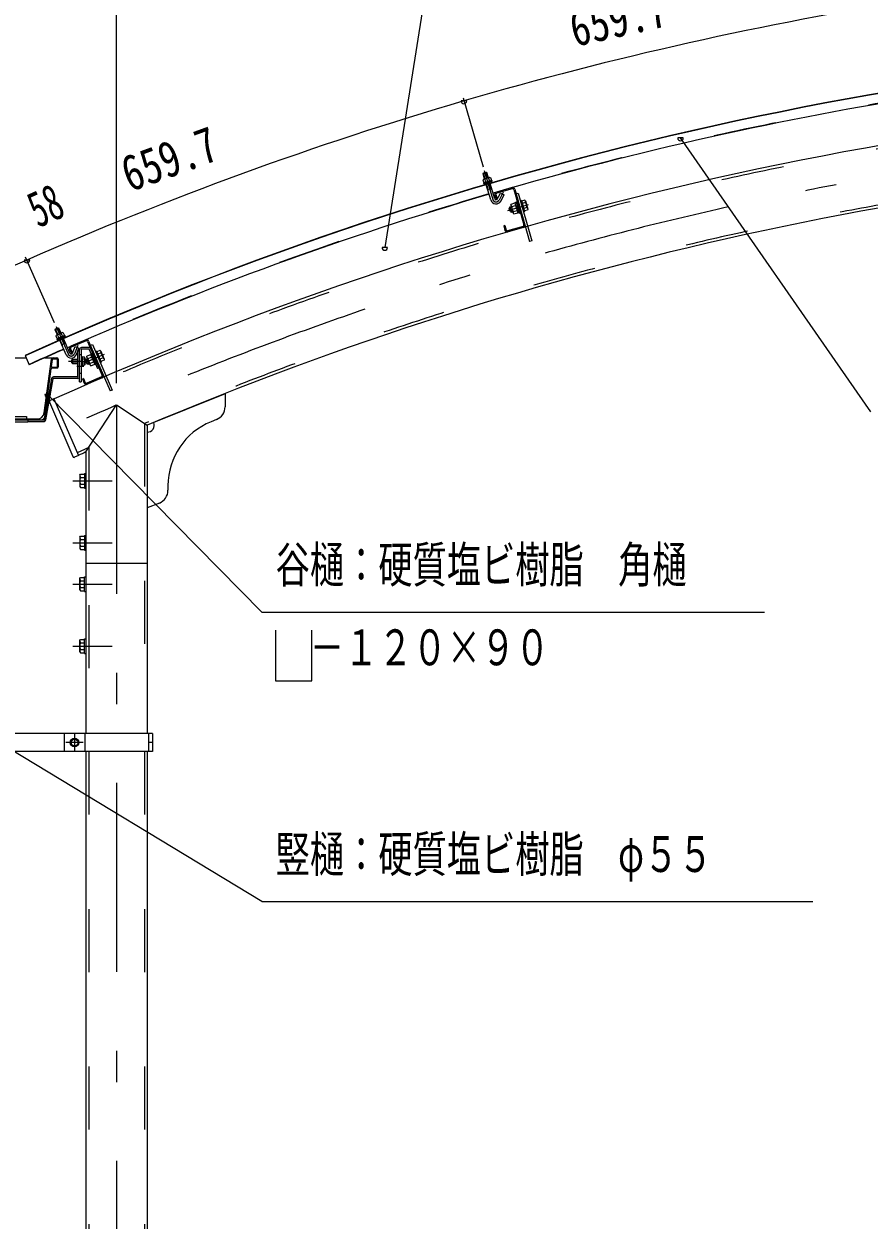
# Model space of a CAD drawing. Units: millimetres, scale not verified. Extents: x -31545 to 31552, y -14700 to 14700.
# Drawn here: x 21484 to 25779, y 5408 to 11483 of the extents above; entities that cross this region are included whole.
import ezdxf
from ezdxf.enums import TextEntityAlignment as Align

# ---------------------------------------------------------------- set-up
doc = ezdxf.new("R2010")
doc.units = ezdxf.units.MM
doc.header["$LTSCALE"] = 80
doc.linetypes.add('USER2', pattern=[10, 4, -6])
doc.linetypes.add('USER3', pattern=[24, 12, -5, 2, -5])
for name, color, linetype, lineweight in [('0-6_2-02BOLD', 7, 'Continuous', 18), ('0-7_2-12HIDDEN', 3, 'USER2', 18), ('0-8_2-22CENTER', 3, 'USER3', 18), ('0-9_2-42THIN', 4, 'Continuous', 18), ('0-A_2-52DIM', 3, 'Continuous', 18)]:
    doc.layers.add(name, color=color, linetype=linetype, lineweight=lineweight)
doc.styles.add('ＭＳ ゴシック', font='')
doc.styles.get('ＭＳ ゴシック').set_extended_font_data('MS Gothic')

msp = doc.modelspace()

# ---------------------------------------------------------------- linework, layer by layer
at = {"layer": '0-6_2-02BOLD'}
for p, q in [((23818.61, 10693.81), (23816.17, 10691.25)), ((23816.99, 10723.05), (23837.14, 10728.94)), ((23825, 10695.67), (23816.99, 10723.05)), ((23851.54, 10703.44), (23818.61, 10693.81)), ((23825.87, 10694.09), (23830.29, 10678.99)), ((23845.15, 10701.57), (23837.14, 10728.94)), ((23845.27, 10699.76), (23849.69, 10684.66)), ((23816.17, 10691.25), (23820.59, 10676.15)), ((23860.98, 10687.97), (23818.99, 10675.68)), ((23818.99, 10675.68), (23820.47, 10670.65)), ((23822.06, 10671.11), (23823.64, 10665.74)), ((23862.43, 10677.08), (23823.64, 10665.74)), ((23856.06, 10589.45), (23833.45, 10666.78)), ((23860.85, 10647.91), (23840.69, 10642.02)), ((23876.22, 10595.34), (23853.6, 10672.68)), ((23860.86, 10682.46), (23862.43, 10677.08)), ((23964.35, 10651.84), (23884.91, 10629.19)), ((23965.88, 10646.45), (23886.44, 10623.81)), ((23972.8, 10642.6), (24024.23, 10462.19)), ((23978.18, 10644.14), (24053.8, 10378.9)), ((23877.21, 10615.35), (23883.74, 10592.46)), ((23882.6, 10616.89), (23889.12, 10594)), ((23889.12, 10594), (23883.74, 10592.46)), ((23889.09, 10593.93), (23905.89, 10624.63)), ((23905.89, 10624.63), (23924.31, 10614.55)), ((23907.51, 10583.85), (23924.31, 10614.55)), ((23959.66, 10568.64), (23979.2, 10574.2)), ((23985.65, 10577.11), (23978.91, 10575.2)), ((23978.91, 10575.2), (23993.88, 10522.69)), ((23984.97, 10579.47), (23990.36, 10581.01)), ((24011.9, 10587.15), (24006.52, 10585.61)), ((24011.9, 10587.15), (24028.22, 10529.93)), ((24029.02, 10588.41), (24012.86, 10583.8)), ((24032.63, 10575.78), (24016.46, 10571.17)), ((24032.53, 10585.02), (24029.02, 10588.41)), ((23953.95, 10554.25), (23950.34, 10547.76)), ((23955.14, 10530.93), (23950.34, 10547.76)), ((23953.95, 10554.25), (23960.68, 10556.17)), ((23953.95, 10554.25), (23961.62, 10527.32)), ((23958.48, 10563.91), (23959.66, 10568.64)), ((23963.26, 10556), (23982.8, 10561.57)), ((23970.46, 10530.74), (23990, 10536.31)), ((23993.13, 10550.86), (23984.48, 10555.68)), ((23986.4, 10548.94), (23995.05, 10544.13)), ((24000.61, 10524.61), (23993.88, 10522.69)), ((24028.22, 10529.93), (24022.83, 10528.39)), ((24039.83, 10550.52), (24023.66, 10545.91)), ((23927.51, 10459.36), (23922.12, 10457.83)), ((23922.12, 10457.83), (23928.64, 10434.94)), ((23927.51, 10459.36), (23934.03, 10436.48)), ((24020.38, 10455.27), (23940.95, 10432.62)), ((24021.92, 10449.88), (23942.48, 10427.24)), ((21642.41, 9930.37), (21661.64, 9938.81)), ((21653.86, 9904.25), (21642.41, 9930.37)), ((21679.18, 9915.36), (21647.78, 9901.58)), ((21673.1, 9912.69), (21661.64, 9938.81)), ((21673.44, 9910.91), (21679.76, 9896.5)), ((21647.78, 9901.58), (21645.69, 9898.73)), ((21645.69, 9898.73), (21652.01, 9884.33)), ((21692.66, 9896.42), (21652.59, 9878.85)), ((21654.12, 9879.52), (21656.36, 9874.39)), ((21654.94, 9902.79), (21661.26, 9888.38)), ((21693.37, 9890.62), (21656.36, 9874.39)), ((21698.33, 9802.89), (21665.96, 9876.68)), ((21695.56, 9861.49), (21676.33, 9853.05)), ((21717.57, 9811.32), (21685.19, 9885.12)), ((21690.55, 9901.23), (21692.66, 9896.42)), ((21691.13, 9895.75), (21693.37, 9890.62)), ((21797.7, 9878.68), (21721.83, 9846.02)), ((21799.91, 9873.54), (21724.04, 9840.88)), ((21807.27, 9870.61), (21881.45, 9698.3)), ((21812.41, 9872.82), (21921.47, 9619.51)), ((21821.82, 9850.97), (21832.11, 9855.4)), ((21259.39, 9787.47), (21495.1, 9787.47)), ((21489.47, 9799.92), (21511.1, 9752.09)), ((21589.86, 9787.47), (21650.24, 9787.47)), ((21631.65, 9782.22), (21650.24, 9782.22)), ((21715.97, 9831.3), (21725.38, 9809.44)), ((21750.06, 9803.95), (21762.79, 9836.56)), ((21758.19, 9822.35), (21766.24, 9822.35)), ((21758.19, 9692.97), (21758.19, 9822.35)), ((21766.24, 9664.85), (21766.24, 9829.35)), ((21774.29, 9829.35), (21774.29, 9664.85)), ((21779.89, 9791.72), (21774.29, 9791.72)), ((21813.59, 9839.85), (21776.75, 9839.85)), ((21813.59, 9831.8), (21776.75, 9831.8)), ((21779.89, 9791.72), (21779.89, 9747.97)), ((21792.13, 9790.05), (21779.89, 9790.05)), ((21793.9, 9787), (21792.13, 9790.05)), ((21799.92, 9780.57), (21806.36, 9783.34)), ((21803.18, 9790.73), (21803.74, 9795.57)), ((21803.74, 9795.57), (21822.4, 9803.6)), ((21808.94, 9783.5), (21827.59, 9791.54)), ((21815.84, 9830.32), (21826.16, 9806.35)), ((21827.45, 9809.57), (21832.6, 9811.78)), ((21827.45, 9809.57), (21850.98, 9754.92)), ((21839.21, 9782.24), (21830.02, 9785.91)), ((21853.17, 9820.64), (21848.02, 9818.43)), ((21853.17, 9820.64), (21876.7, 9765.99)), ((21869.99, 9824.09), (21854.54, 9817.45)), ((21875.18, 9812.03), (21859.74, 9805.38)), ((21873.89, 9821.18), (21869.99, 9824.09)), ((21885.57, 9787.9), (21870.13, 9781.25)), ((21586.7, 9508.09), (21622.98, 9779.88)), ((21589.27, 9487.66), (21621.87, 9731.93)), ((21623.51, 9744.19), (21628.18, 9779.19)), ((21650.24, 9734.97), (21625.34, 9734.97)), ((21626.98, 9740.22), (21650.24, 9740.22)), ((21653.74, 9743.72), (21653.74, 9778.72)), ((21658.99, 9743.72), (21658.99, 9778.72)), ((21730.9, 9780.34), (21727.4, 9776.85)), ((21727.4, 9762.85), (21727.4, 9776.85)), ((21730.9, 9780.35), (21758.19, 9780.35)), ((21730.9, 9780.34), (21730.9, 9759.35)), ((21779.89, 9747.97), (21774.29, 9747.97)), ((21792.13, 9779.95), (21779.89, 9779.95)), ((21792.13, 9759.74), (21779.89, 9759.74)), ((21799.92, 9780.57), (21797.18, 9773.67)), ((21804.1, 9757.6), (21797.18, 9773.67)), ((21799.92, 9780.57), (21810.99, 9754.85)), ((21804.1, 9757.6), (21810.99, 9754.85)), ((21810.99, 9754.85), (21817.43, 9757.62)), ((21819.32, 9759.38), (21837.98, 9767.41)), ((21832.79, 9779.47), (21841.99, 9775.81)), ((21850.01, 9757.17), (21843.59, 9754.4)), ((21847.75, 9756.2), (21857.72, 9733.05)), ((21850.98, 9754.92), (21856.13, 9757.13)), ((21865.11, 9736.24), (21857.72, 9733.05)), ((21876.7, 9765.99), (21871.56, 9763.78)), ((21624.26, 9682.42), (21587.49, 9473.92)), ((21595.42, 9472.52), (21632.19, 9681.03)), ((21755.75, 9690.52), (21633.91, 9690.52)), ((21755.75, 9682.47), (21633.91, 9682.47)), ((21766.24, 9664.85), (21774.29, 9664.85)), ((21785.89, 9683.07), (21780.75, 9680.85)), ((21780.75, 9680.85), (21790.15, 9658.99)), ((21785.89, 9683.07), (21795.3, 9661.21)), ((21878.53, 9690.95), (21802.66, 9658.28)), ((21880.74, 9685.8), (21804.87, 9653.14)), ((22505.88, 9604.7), (22110.68, 9444.93)), ((22505.88, 9604.7), (22505.88, 9538.65)), ((21613.22, 9562.32), (21732.22, 9285.84)), ((21636.18, 9579.82), (21616.88, 9571.52)), ((21636.18, 9579.82), (21760.71, 9290.48)), ((21168.71, 9472.47), (21585.77, 9472.47)), ((21202.47, 9477.72), (21552.01, 9477.72)), ((21251.24, 9461.97), (21503.24, 9461.97)), ((21503.24, 9472.47), (21503.24, 9461.97)), ((21503.24, 9464.42), (21585.77, 9464.42)), ((22110.68, 9444.93), (22110.68, 7878.4)), ((22462.11, 9473.76), (22434.49, 9462.59)), ((21798.82, 9309.27), (21798.82, 7878.4)), ((21760.71, 9290.48), (21741.41, 9282.18)), ((21767.32, 9191.78), (21770.49, 9197.26)), ((21770.49, 9197.26), (21791.82, 9197.26)), ((21770.49, 9180.08), (21791.82, 9180.08)), ((21791.82, 9199.65), (21791.82, 9126.15)), ((21791.82, 9199.65), (21798.82, 9199.65)), ((21770.49, 9145.72), (21791.82, 9145.72)), ((21791.82, 9126.15), (21798.82, 9126.15)), ((22215.67, 9138.1), (22215.67, 9114.58)), ((22171.91, 9049.69), (22110.68, 9024.93)), ((21767.32, 8876.78), (21767.32, 8819.03)), ((21791.82, 8884.65), (21798.82, 8884.65)), ((21767.32, 8819.03), (21770.49, 8813.55)), ((21770.49, 8865.08), (21791.82, 8865.08)), ((21770.49, 8830.73), (21791.82, 8830.73)), ((21770.49, 8813.55), (21791.82, 8813.55)), ((22110.68, 8742.9), (21798.82, 8742.9)), ((21767.32, 8666.78), (21770.49, 8672.26)), ((21767.32, 8609.03), (21767.32, 8666.78)), ((21770.49, 8672.26), (21791.82, 8672.26)), ((21770.49, 8655.08), (21791.82, 8655.08)), ((21770.49, 8620.73), (21791.82, 8620.73)), ((21791.82, 8601.15), (21798.82, 8601.15)), ((21767.32, 8351.78), (21770.49, 8357.26)), ((21767.32, 8294.03), (21767.32, 8351.78)), ((21770.49, 8357.26), (21791.82, 8357.26)), ((21770.49, 8340.08), (21791.82, 8340.08)), ((21770.49, 8305.73), (21791.82, 8305.73)), ((21791.82, 8286.15), (21798.82, 8286.15)), ((22137.6, 7878.4), (20896.01, 7878.4)), ((21688.22, 7878.4), (21688.22, 7787.41)), ((21741.15, 7853.12), (21723.65, 7843.01)), ((21723.65, 7843.01), (21723.65, 7822.81)), ((21758.66, 7843.01), (21741.15, 7853.12)), ((21793.21, 7878.4), (21793.21, 7787.41)), ((22116.26, 7878.4), (22116.26, 7787.41)), ((21798.82, 7787.41), (21798.82, -531.6)), ((22110.68, 7787.41), (22110.68, -532.1)), ((22137.6, 7832.91), (22116.26, 7832.91))]:
    msp.add_line(p, q, dxfattribs=at)
for points in [[(23816.99, 10723.05), (23819.37, 10727.39), (23832.8, 10731.33), (23837.14, 10728.94)], [(23851.54, 10703.44), (23854.97, 10702.6), (23859.39, 10687.5)], [(23860.98, 10687.97), (23862.46, 10682.92), (23820.47, 10670.65)], [(23984.71, 10621.25), (23995.48, 10624.32), (24064.57, 10381.98), (24053.8, 10378.9)], [(23984.97, 10579.47), (24001.29, 10522.25), (24006.67, 10523.79)], [(24032.53, 10585.02), (24044.62, 10542.61), (24043.43, 10537.89), (24027.26, 10533.28)], [(23955.14, 10530.93), (23961.62, 10527.32), (23968.36, 10529.24)], [(23958.48, 10563.91), (23970.57, 10521.5), (23974.07, 10518.11), (23993.6, 10523.68)], [(21642.41, 9930.37), (21644.21, 9934.98), (21657.03, 9940.61), (21661.64, 9938.81)], [(21679.18, 9915.36), (21682.7, 9914.97), (21689.02, 9900.56)], [(21690.55, 9901.23), (21650.48, 9883.65), (21652.59, 9878.85)], [(21730.5, 9811.59), (21743.22, 9844.19), (21762.79, 9836.56)], [(21832.11, 9855.4), (21931.76, 9623.93), (21921.47, 9619.51)], [(21721.11, 9833.52), (21730.52, 9811.66), (21725.38, 9809.44)], [(21793.9, 9787), (21793.9, 9752.7), (21792.13, 9749.64), (21779.89, 9749.64)], [(21803.18, 9790.73), (21820.61, 9750.23), (21824.52, 9747.31), (21843.17, 9755.34)], [(21828.42, 9807.32), (21821.99, 9804.55), (21843.59, 9754.4)], [(21873.89, 9821.18), (21891.33, 9780.67), (21890.77, 9775.84), (21875.32, 9769.18)], [(21727.4, 9762.85), (21730.9, 9759.35), (21758.19, 9759.35)], [(21798.82, 9309.27), (21954.75, 9547.9), (22110.68, 9444.93)], [(21258.25, 9488.92), (21496.24, 9488.92), (21496.24, 9478.42)], [(21767.32, 9191.78), (21767.32, 9134.03), (21770.49, 9128.55), (21791.82, 9128.55)], [(21767.32, 8876.78), (21770.49, 8882.26), (21791.82, 8882.26)], [(21791.82, 8884.65), (21791.82, 8811.15), (21798.82, 8811.15)], [(21791.82, 8601.15), (21791.82, 8674.65), (21798.82, 8674.65)], [(21767.32, 8609.03), (21770.49, 8603.55), (21791.82, 8603.55)], [(21791.82, 8286.15), (21791.82, 8359.65), (21798.82, 8359.65)], [(21767.32, 8294.03), (21770.49, 8288.55), (21791.82, 8288.55)], [(22137.6, 7878.4), (22137.6, 7787.41), (20896.01, 7787.41)], [(21758.66, 7843.01), (21758.66, 7822.81), (21741.15, 7812.69), (21723.65, 7822.81)]]:
    msp.add_lwpolyline(points, dxfattribs=at)
for radius in [21.88, 17.15]:
    msp.add_circle((21741.15, 7832.91), radius, dxfattribs=at)
for centre, radius, start, end in [((28873.05, -6526.52), 17918.42, 90.69833, 114.33472), ((28873.05, -6526.52), 17916.67, 90.69833, 114.33472), ((28873.05, -6526.52), 17655.92, 91.146, 114.19534), ((28873.05, -6526.52), 17865.92, 98.95406, 106.26938), ((28873.05, -6526.52), 17344.08, 91.83345, 112.94801), ((23822.8, 10686.59), 8.11, 67.75682, 106.30305), ((23843.43, 10670.03), 29.79, 86.47173, 126.13219), ((23851.9, 10695.09), 8.11, 106.30305, 144.8345), ((23967.42, 10641.07), 11.2, 15.91135, 105.91135), ((23967.42, 10641.07), 5.6, 15.91135, 105.91135), ((28873.05, -6526.52), 17865.92, 106.33673, 113.65205), ((23882.94, 10597.29), 28, 196.27699, 331.30305), ((23882.94, 10597.29), 7, 196.25092, 331.30305), ((23887.98, 10618.42), 11.2, 105.91135, 195.91135), ((23887.98, 10618.42), 5.6, 105.91135, 195.91135), ((24023.49, 10580.01), 10.07, 335.18452, 15.91135), ((24003.37, 10553.78), 36.61, 354.88594, 36.93675), ((23968.8, 10564.41), 10.07, 195.91135, 236.63817), ((23999.73, 10552.74), 36.61, 174.88594, 216.93675), ((23979.61, 10526.51), 10.07, 155.18452, 195.91135), ((24034.29, 10542.11), 10.07, 15.91135, 56.63817), ((24018.85, 10460.66), 5.6, 285.91135, 15.91135), ((24018.85, 10460.66), 11.2, 285.91135, 15.91135), ((23939.41, 10438.01), 11.2, 195.91135, 285.91135), ((23939.41, 10438.01), 5.6, 195.91135, 285.91135), ((21675.45, 9881.19), 29.79, 93.8544, 133.51485), ((21680.62, 9907.13), 8.11, 113.68573, 152.21718), ((21652.86, 9894.96), 8.11, 75.1395, 113.68573), ((21726.26, 9835.73), 11.2, 113.29402, 203.29402), ((21802.13, 9868.4), 11.2, 23.29402, 113.29402), ((21802.13, 9868.4), 5.6, 23.29402, 113.29402), ((28873.05, -6526.52), 17865.92, 113.71939, 114.33472), ((21631.65, 9778.72), 8.75, 90, 172.39799), ((21631.65, 9778.72), 3.5, 90, 172.39578), ((21650.24, 9778.72), 8.75, 0, 90), ((21650.24, 9778.72), 3.5, 0, 90), ((21723.97, 9814.13), 28, 203.65967, 338.68573), ((21723.97, 9814.13), 7, 203.63359, 338.68573), ((21726.26, 9835.73), 5.6, 113.29402, 203.29402), ((21776.75, 9829.35), 10.5, 90, 180), ((21776.75, 9829.35), 2.45, 90, 180), ((21785.78, 9785), 8.11, 321.46858, 0), ((21813.35, 9792.55), 10.07, 203.29402, 244.02084), ((21845.52, 9784.96), 36.61, 182.26862, 224.31943), ((21813.59, 9829.35), 10.5, 23.29337, 90), ((21813.59, 9829.35), 2.45, 23.2814, 90), ((21865.58, 9815.04), 10.07, 342.5672, 23.29402), ((21848.99, 9786.45), 36.61, 2.26862, 44.31943), ((21881.16, 9778.85), 10.07, 23.29402, 64.02084), ((21625.34, 9731.47), 3.5, 90, 172.39578), ((21626.98, 9743.72), 3.5, 172.39841, 270), ((21650.24, 9743.72), 3.5, 270, 0), ((21650.24, 9743.72), 8.75, 270, 0), ((21764.11, 9769.85), 29.79, 340.1709, 19.83134), ((21785.79, 9754.69), 8.11, 0, 38.54625), ((21828.93, 9756.36), 10.07, 162.5672, 203.29402), ((21633.91, 9680.72), 9.8, 90, 169.99988), ((21633.91, 9680.72), 1.75, 90, 169.99973), ((21755.75, 9692.97), 2.45, 270, 0), ((21755.75, 9692.97), 10.5, 270, 0), ((21800.44, 9663.42), 5.6, 203.29402, 293.29402), ((21876.31, 9696.09), 5.6, 293.29402, 23.29402), ((21876.31, 9696.09), 11.2, 293.29402, 23.29402), ((21800.44, 9663.42), 11.2, 203.29402, 293.29402), ((21619.66, 9565.09), 7, 113.28667, 203.28667), ((21552.01, 9512.72), 35, 270, 352.39711), ((21571.92, 9489.97), 17.5, 270, 352.39684), ((22435.88, 9538.65), 70, 292.01262, 0), ((21585.77, 9474.22), 1.75, 270, 349.99973), ((21585.77, 9474.22), 9.8, 270, 350.00005), ((22110.68, 9444.93), 35, 270, 22.01262), ((22565.67, 9138.1), 350, 112.01262, 180), ((28873.05, -6526.52), 17344.08, 114.07147, 114.21169), ((21738.65, 9288.61), 7, 203.28667, 293.28667), ((21815.55, 9162.9), 48.23, 159.1357, 200.8643), ((21780.57, 9188.67), 13.24, 180, 220.42831), ((21780.57, 9137.13), 13.24, 139.56885, 180), ((22145.67, 9114.58), 70, 292.01262, 0), ((21780.57, 8873.67), 13.24, 180, 220.42831), ((21815.55, 8847.9), 48.23, 159.1357, 200.8643), ((21780.57, 8822.14), 13.24, 139.56885, 180), ((21815.55, 8637.9), 48.23, 159.13571, 200.86432), ((21780.57, 8663.67), 13.24, 180, 220.43117), ((21780.57, 8612.13), 13.24, 139.5717, 180), ((21815.55, 8322.9), 48.23, 159.13571, 200.86432), ((21780.57, 8348.67), 13.24, 180, 220.43117), ((21780.57, 8297.14), 13.24, 139.5717, 180)]:
    msp.add_arc(centre, radius, start, end, dxfattribs=at)
at = {"layer": '0-7_2-12HIDDEN'}
for p, q in [((21766.24, 9804.85), (21774.29, 9804.85)), ((21766.24, 9710.35), (21774.29, 9710.35)), ((22095.98, 9454.67), (22095.98, 7878.4)), ((21813.53, 9331.92), (21813.53, 7878.4)), ((21813.53, 7787.41), (21813.53, -532.1)), ((22095.98, 7787.41), (22095.98, -532.1))]:
    msp.add_line(p, q, dxfattribs=at)
for radius, start, end in [(17867.67, 98.95406, 106.26938), (17641.22, 91.146, 114.19611), (17358.77, 91.78378, 112.98013), (17867.67, 106.33672, 113.65205), (17867.67, 113.71939, 114.33472), (17358.77, 113.99666, 114.21091)]:
    msp.add_arc((28873.05, -6526.52), radius, start, end, dxfattribs=at)
at = {"layer": '0-8_2-22CENTER'}
for p, q in [((23823.39, 10738.6), (23866.15, 10592.38)), ((23920.14, 10628.8), (23898.3, 10588.89)), ((23942.64, 10536.47), (24048.67, 10566.69)), ((21646.75, 9946.61), (21707.95, 9807.1)), ((21756.82, 9850.16), (21740.28, 9807.77)), ((21892.26, 9805.08), (21791, 9761.48)), ((21709.9, 9769.85), (21811.4, 9769.85)), ((21752.24, 9745.35), (21788.3, 9745.35)), ((21954.75, 9547.9), (21954.75, -1302.1)), ((21732.32, 9162.9), (21931.82, 9162.9)), ((21732.32, 8847.9), (21931.82, 8847.9)), ((21732.32, 8637.9), (21931.82, 8637.9)), ((21732.32, 8322.9), (21931.82, 8322.9)), ((21741.15, 7876.65), (21741.15, 7789.16)), ((21784.9, 7832.91), (21697.39, 7832.91))]:
    msp.add_line(p, q, dxfattribs=at)
for centre, radius, start, end in [((28873.05, -6526.52), 17500, 90, 114.75879), ((23882.94, 10597.29), 17.5, 196.30305, 331.30305), ((21723.97, 9814.13), 17.5, 203.68573, 338.68573)]:
    msp.add_arc(centre, radius, start, end, dxfattribs=at)
at = {"layer": '0-9_2-42THIN'}
for p, q in [((23827.69, 10696.46), (23818.89, 10726.52)), ((23842.46, 10700.78), (23833.67, 10730.85)), ((23858.16, 10647.13), (23850.92, 10671.89)), ((23862.21, 10643.26), (23858.16, 10647.13)), ((23961.64, 10552.8), (23951.54, 10549.92)), ((23967.4, 10532.61), (23957.3, 10529.73)), ((21656.43, 9905.38), (21643.85, 9934.06)), ((21670.53, 9911.56), (21657.95, 9940.24)), ((21678.89, 9854.18), (21668.52, 9877.81)), ((21678.27, 9848.61), (21678.89, 9854.18)), ((21728.8, 9778.25), (21758.19, 9778.25)), ((21728.8, 9761.45), (21758.19, 9761.45)), ((21807.74, 9780.12), (21798.09, 9775.97)), ((21816.04, 9760.83), (21806.4, 9756.68))]:
    msp.add_line(p, q, dxfattribs=at)
for points in [[(23842.05, 10637.36), (23843.37, 10642.8), (23836.13, 10667.57)], [(21697.51, 9857.05), (21692.99, 9860.37), (21682.62, 9883.99)]]:
    msp.add_lwpolyline(points, dxfattribs=at)
at = {"layer": '0-A_2-52DIM'}
for p, q in [((21954.75, 9657.93), (21954.75, 12365.45)), ((23734.01, 11092.03), (23706.01, 11092.03)), ((23715.39, 11107.86), (23817.62, 10758.29)), ((24834.59, 10904.41), (24806.59, 10904.41)), ((25787.24, 9512.9), (24820.59, 10904.41)), ((23331.64, 10347.72), (23303.64, 10347.72)), ((21512.82, 10283.83), (21484.82, 10283.83)), ((21638.51, 9965.4), (21492.2, 10298.93)), ((21618.05, 9600.38), (21590.05, 9600.38)), ((22692.6, 8496.09), (21604.05, 9600.38)), ((22692.6, 8496.09), (25247.6, 8496.09)), ((22946.9, 8146.09), (22946.9, 8403.61)), ((22692.6, 7026.09), (20861.2, 8133)), ((22692.6, 7026.09), (25492.6, 7026.09))]:
    msp.add_line(p, q, dxfattribs=at)
for points in [[(26417.25, 13565.9), (23827.25, 13565.9), (23317.64, 10347.72)], [(22762.6, 8403.61), (22762.6, 8146.09), (22946.9, 8146.09)]]:
    msp.add_lwpolyline(points, dxfattribs=at)
for centre, radius, start, end in [((28873.08, -6526.64), 18356.79, 98.92041, 106.30302), ((28873.03, -6526.48), 18356.62, 106.30302, 113.68571), ((23720.01, 11092.03), 14, 180, 0), ((24820.59, 10904.41), 14, 180, 0), ((23317.64, 10347.72), 14, 180, 0), ((28874, -6528.68), 18359.03, 113.68571, 114.33461), ((21498.82, 10283.83), 14, 180, 0), ((21604.05, 9600.38), 14, 180, 0)]:
    msp.add_arc(centre, radius, start, end, dxfattribs=at)

# ---------------------------------------------------------------- texts
at = {"layer": '0-A_2-52DIM', "color": 7, "style": 'ＭＳ ゴシック'}
for s, rotation, width, p in [('659.7', 12.612, 0.8, (24294.43, 11313.37)), ('659.7', 19.994, 0.8, (22040.04, 10577.15)), ('58', 24.011, 0.65, (21577.83, 10395.66))]:
    msp.add_text(s, height=182.3, rotation=rotation, dxfattribs=dict(at, width=width)).set_placement(p, align=Align.BOTTOM_LEFT)
at = {"layer": '0-A_2-52DIM', "color": 7, "style": 'ＭＳ ゴシック', "width": 0.7}
for s, p in [('谷樋：硬質塩ビ樹脂\u3000角樋', (22762.6, 8590.97)), ('\u3000－１２０×９０', (22762.6, 8170.96)), ('竪樋：硬質塩ビ樹脂\u3000φ５５', (22762.6, 7120.97))]:
    msp.add_text(s, height=182.3, dxfattribs=at).set_placement(p, align=Align.BOTTOM_LEFT)

doc.saveas('drawing.dxf')
